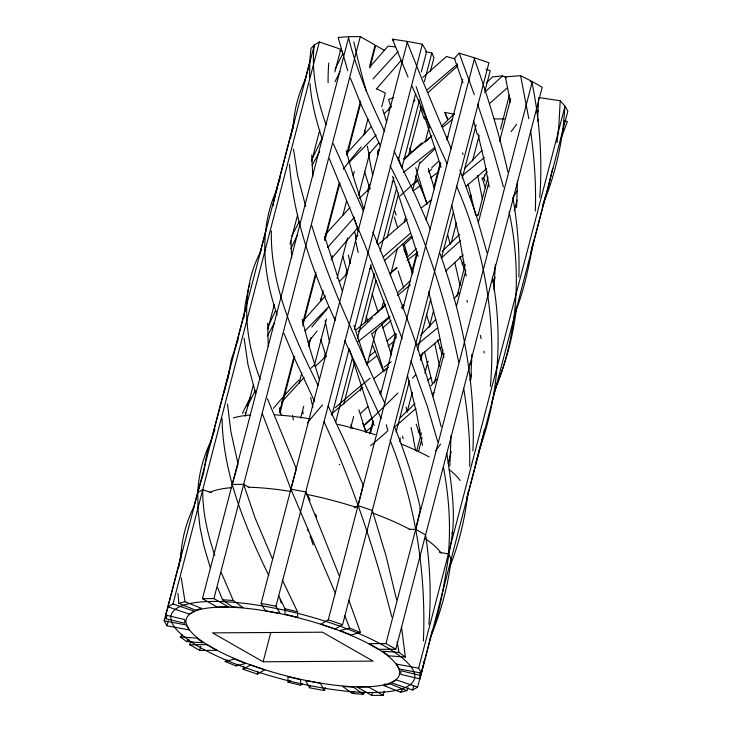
<?xml version="1.0" encoding="UTF-8"?>
<svg xmlns="http://www.w3.org/2000/svg" width="732" height="732" viewBox="0 0 732 732"><rect width="100%" height="100%" fill="white"/><g stroke="black" fill="none" stroke-linecap="round" stroke-linejoin="round"><path stroke-width="1.1" d="M451.049 435.549L449.841 465.991M471.811 354.361L470.85 379.771M278.663 595.738L285.041 608.795L284.986 614.249L297.714 617.286L297.54 611.778L282.387 580.119M300.577 685.189L300.632 679.735L287.905 676.697L288.079 682.206L300.577 685.189L302.316 683.88M469.66 466.211C470.301 440.188 467.94 414.166 463.667 388.509M165.615 615.054L184.739 619.601L184.803 623.252L165.67 618.641L165.615 615.054L168.653 605.538M419.948 675.343L420.003 678.93L400.88 674.382L400.807 670.722L419.948 675.343L420.388 672.342M495.271 264.81L494.027 290.211M267.674 323.087L268.241 346.3M518.878 277.154C519.693 250.683 517.442 224.184 512.986 198.097M429.986 638.798C441.927 608.255 444.928 575.508 450.775 543.601C456.722 513.846 451.058 482.891 446.776 453.218M535.321 211.09C536.272 184.043 534.25 156.959 530.535 130.177M538.578 98.637L537.691 117.568M538.615 97.53L560.218 100.742L558.973 124.184L556.988 142.722M180.63 560.73C181.033 542.009 185.635 523.417 193.907 506.617M293.038 128.805C293.779 111.429 298.235 94.272 305.683 78.571M472.899 450.885C475.855 383.632 462.514 316.297 439.859 253.144M243.875 318.027L245.266 304.119L248.423 288.838M423.398 641.067C426.253 572.808 415.511 503.68 390.055 440.161M516.618 207.559L517.442 180.648M539.749 197.393C542.687 158.579 539.521 119.426 531.816 81.316L520.608 75.716L505.364 76.851L510.369 102.215M428.934 624.286C431.358 594.521 430.05 564.482 425.576 534.964L415.694 529.318L409.252 529.355M490.376 386.304C496.287 317.88 484.008 248.624 456.375 185.772M431.002 635.696C441.204 611.174 448.149 585.271 451.223 558.873L448.387 553.95C450.967 525.082 448.844 495.93 443.473 467.501M467.757 494.073C464.966 518.814 459.065 543.217 449.988 566.412M178.645 567.785L181.216 552.541M227.945 378.279L231.248 359.677L238.147 339.419M516.737 306.186C513.818 331.065 508.099 355.679 498.849 378.984M290.631 138.394L290.924 136.372M531.862 248.761L532.283 245.879M273.118 205.793L273.429 203.743M533.747 240.361C529.199 264.444 524.624 288.683 515.602 311.585M291.071 135.365L294.026 121.366M273.603 202.737L276.687 188.792L280.1 178.178M224.084 392.736L229.363 371.664M468.407 491.099L466.595 500.779M423.444 663.558L423.819 661.618M552.706 168.259L547.911 188.609L542.705 206.131M422.648 667.419L423.05 665.489M484.483 429.208L482.855 436.885M422.016 670.311L422.437 668.38M394.264 426.115C405.061 452.943 414.129 480.521 420.488 508.749L415.694 529.318M421.815 671.271L420.003 678.93M482.644 437.837L475.443 464.344M530.544 254.397L531.679 249.731M181.445 551.507L181.957 549.43M328.183 406.031L347.005 446.255L363.154 485.179L358.04 505.611L354.306 507.77M164.151 620.864L186.44 625.009L189.277 629.932L166.978 625.787L164.151 620.864L180.886 556.604M193.376 508.658L198.674 488.317M210.166 444.196L229.509 369.925M235.118 348.405L244.936 310.734M259.512 254.763L265.963 230.013M274.646 196.643L293.99 122.381M304.366 82.56L309.975 61.031M167.994 606.846L172.972 603.955L194.401 611.247L189.423 614.13L167.994 606.846L314.385 44.862L319.362 41.971L340.792 49.264L334.899 71.864M166.978 625.787L168.314 620.69M172.972 603.955L319.362 41.971M245.183 416.279L253.318 385.059M267.894 329.098L274.344 304.338M290.046 244.067L297.613 215.007M311.631 161.196L319.765 129.985M189.798 644.773L206.982 644.663L216.864 650.309L199.68 650.419L189.798 644.773L190.595 641.708M202.453 598.657L213.909 598.584L228.732 607.057L217.276 607.13L202.453 598.657L348.835 36.673L360.29 36.6L375.113 45.073L369.788 65.523M199.68 650.419L200.742 646.338M213.909 598.584L360.29 36.6M279.514 412.089L293.816 357.198M302.783 322.757L315.959 272.176M324.377 239.886L339.236 182.835M346.52 154.855L360.537 101.043M279.981 413.031L294.694 356.557M302.737 325.658L316.059 274.509M324.944 240.416L339.932 182.881M347.151 155.175L360.748 102.965M369.907 67.802L375.736 45.43L384.629 50.508M299.022 383.522L301.804 372.863M308.739 346.227L310.954 337.699M320.396 301.474L323.169 290.814M331.221 259.915L332.328 255.66M342.878 215.162L346.483 201.318M353.144 175.744L354.251 171.48M363.694 135.255L367.857 119.27M300.669 418.027L303.725 406.306M314.266 365.817L326.481 318.932M337.031 278.444L347.572 237.955M358.68 195.334L369.779 152.714M381.711 106.89L385.325 93.037L376.76 88.856M243.051 669.268L250.518 664.94L264.801 669.798L257.335 674.126L243.051 669.268L243.847 666.212M324.111 358.067L325.237 353.757M345.705 275.186L347.105 269.806M367.565 191.235L369.248 184.784M377.383 153.564L378.499 149.264M388.591 110.514L389.433 107.284L391.3 106.204M422.364 44.194L275.982 606.178L280.228 613.572L265.368 610.808L261.123 603.415L407.504 41.431L422.364 44.194L426.619 51.588L421.293 72.038M257.335 674.126L257.865 672.086M263.136 661.792L212.527 632.869L322.483 632.192L373.082 661.115L263.136 661.792L270.776 632.475M309.453 501.365L309.993 499.325M331.852 415.373L349.237 348.642M354.288 329.272L371.106 264.691M376.715 243.17L393.816 177.51M398.3 160.29L415.685 93.568M335.512 422.703L352.449 357.71M357.445 338.532L374.372 273.53M380.201 251.158L396.854 187.227M401.85 168.049L419.335 100.924M424.331 81.737L431.825 52.969L425.402 51.688M343.747 404.055L354.572 362.505M365.112 322.007L375.937 280.457M387.045 237.836L398.702 193.083M408.41 155.788L421.184 106.781M430.334 71.617L433.948 57.764L431.825 52.969M350.591 428.229L353.648 416.508M360.309 390.934L361.974 384.538M366.97 365.36L376.404 329.135M381.674 308.886L383.897 300.367M390.284 275.854L397.494 248.157M404.156 222.583L405.821 216.187M412.482 190.613L419.976 161.845M425.255 141.605L428.861 127.752M369.623 433.783L372.991 420.863M380 393.962L380.841 390.732M390.65 353.062L395.701 333.691M402.152 308.931L403.268 304.631M411.677 272.341L417.002 251.89M433.829 187.31L440.28 162.559M446.447 138.879L447.005 136.728M370.474 433.216L373.53 421.486M380.484 394.832L396.323 334.067M402.993 308.474L417.725 251.973M426.061 219.984L440.792 163.483M446.913 140.032L462.752 79.257M325.292 687.504L324.496 690.569L309.636 687.806L310.167 685.765M328.275 619.858L474.665 57.874L488.949 62.732L342.567 624.716L335.1 629.044L320.817 624.186L328.275 619.858L342.567 624.716M396.168 431.898L409.49 380.75M417.533 349.85L430.855 298.711M441.405 258.222L453.337 212.399M462.221 178.306L476.102 125.026M484.977 90.933L490.248 70.684L486.021 69.119M399.526 441.268L400.358 438.065M407.294 411.43L412.29 392.251M420.616 360.281L422.556 352.824M429.217 327.259L433.664 310.203M451.15 243.079L456.42 222.83M472.515 161.031L479.176 135.466M424.926 373.183L427.982 361.462M470.447 198.436L471.28 195.243M416.654 451.022L421.376 432.905M434.415 382.827L443.016 349.795M456.896 296.524L465.223 264.554M477.987 215.537L487.979 177.181M500.468 129.235L509.353 95.142M418.512 451.562L422.126 437.699M432.987 396.131L444.132 353.492M456.384 306.598L465.845 270.355M478.38 222.391L488.683 182.945M499.544 141.377L510.68 98.738M384.227 691.246L383.165 695.327L371.71 695.4L372.506 692.344M532.32 81.581L542.202 87.227L395.811 649.211L385.929 643.565L532.32 81.581L530.169 81.591M448.222 463.329L451.287 451.607M469.962 380.21L471.637 373.814M514.294 210.761L517.076 200.111M537.709 121.247L538.267 119.115M424.789 659.596L417.615 687.138L396.186 679.854L391.208 682.736L412.638 690.029L413.708 685.948M418.631 668.197L565.022 106.213L567.849 111.136L421.467 673.12L399.178 668.975L396.341 664.043L418.631 668.197L421.467 673.12M425.054 658.58L426.921 651.434M427.186 650.419L430.636 637.16M430.901 636.135L432.493 630.014M466.723 498.629L482.983 436.208M491.675 402.838L496.159 385.618M515.786 310.277L516.627 307.047M531.203 251.085L534.57 238.165M534.845 237.095L541.854 210.185M542.138 209.105L545.505 196.194M267.427 398.666L296.378 468.837L290.878 489.168L335.54 593.67M248.706 287.786L249.292 285.69M249.603 284.638L249.914 283.595M478.463 451.973C498.995 396.488 503.094 335.485 492.325 277.455M494.292 391.885C517.835 335.219 522.053 271.673 509.079 211.868M561.16 138.119L567.401 121.549L564.226 120.597M542.687 205.189C555.661 173.704 563.247 139.995 564.839 105.966L560.218 100.742M496.543 384.639L498.465 379.926M214.988 429.309L208.281 448.469L205.811 459.092L203.807 472.268L197.759 492.599L198.024 509.884L200.065 527.644L203.816 545.825L210.359 567.895M269.001 324.77L275.589 310.45M312.839 157.581L321.778 138.952M276.888 189.57C258.46 229.07 263.191 274.912 277.181 314.943M165.67 618.641L166.74 616.271M290.924 248.477L297.65 234.615M335.055 69.275L342.887 53.546M247.132 406.864L255.221 390.678M335.036 81.691L340.051 71.544M211.017 441.158C203.075 457.134 198.582 474.784 197.759 492.599L202.727 489.708L211.301 492.627M291.812 236.033L299.388 221.284M261.068 250.856C239.684 290.485 244.506 338.605 260.244 379.405M267.39 336.052L274.5 322.638M312.161 165.176L319.692 151.451M384.94 683.853L383.952 685.564L400.596 692.252L406.8 690.642L408.255 687.943M517.368 190.549L512.803 197.915M495.152 277.638L492.544 281.756M469.715 364.344L471.847 361.041M400.596 692.252L402.81 688.858M537.178 112.545L538.267 110.889M308.199 342.274L317.066 331.065M331.422 258.707L357.756 227.762M418.109 432.054L419.994 429.702M376.33 89.103L401.154 60.436M462.011 264.087L463.878 261.782M484.383 175.378L487.32 171.782M459.037 292.763L454.041 298.802M369.761 67.024L388.07 46.125L395.463 46.93M327.607 247.517L354.169 217.578M325.237 234.698L349.905 207.559M436.73 379.103L430.938 385.856M303.441 320.488L325.447 295.865M369.331 153.711L378.966 142.63M281.445 402.28L304.164 377.428M348.441 151.542L371.115 126.828M476.559 216.123L478.774 213.57M372.991 78.955L398.153 51.441M441.542 346.593L439.749 348.606M348.652 162.815L376.184 134.953M305.006 330.901L328.586 306.809M481.995 150.344L464.902 168.195M507.898 172.176C499.224 133.279 487.302 95.178 473.97 57.654L459.193 53.18L454.389 58.368L462.944 82.743M435.815 319.417L420.699 335.256M180.292 636.941L196.762 638.13L203.185 642.806L186.587 641.543L180.292 636.941L182.305 634.781M426.966 362.505L427.891 361.517M363.118 694.256L353.583 687.22L342.603 686.406L352.321 693.451L363.118 694.256L365.369 691.923M459.55 234.405L442.22 251.305M339.319 281.518L347.032 273.832M407.495 410.689L400.34 417.716M374.583 315.181L385.663 304.292M384.154 113.707L389.607 108.373M425.383 141.935L431.212 136.244M363.145 208.538L364.81 206.918M416.252 248.66L407.102 257.508M420.269 162.989L434.744 149.017M441.314 126.407L454.078 114.036M359.202 198.363L370.2 187.987M372.652 333.435L390.019 316.846M315.163 366.485L325.978 356.283M372.423 417.414L363.758 425.676M430.855 377.511L427.726 380.494M486.35 82.89L492.718 76.814L502.591 75.918L506.407 77.775M463.274 254.745L445.706 270.95M398.263 292.16L409.947 281.115M385.114 370.026L387.923 367.363M367.812 406.681L360.611 413.507M502.591 75.918L484.611 92.314M428.247 92.36L457.875 65.743M355.505 237.717L357.975 235.393M412.299 237.168L403.799 245.083M438.569 161.342L431.807 167.655M396.524 267.555L390.174 273.484M352.321 693.451L354.663 691.283M507.551 87.593L489.571 103.541M186.587 641.543L188.957 639.356M384.273 260.857L411.439 236.052M414.33 183.778L417.899 180.511M432.182 393.962L433.866 392.416M460.291 240.791L441.195 258.14M422.812 77.418L446.483 56.492L455.048 58.899M377.675 151.387L379.258 149.959M377.913 244.763L407.129 219.563M369.605 269.019L371.216 267.583M395.426 333.591L387.127 340.938M390.998 320.625L382.699 327.945M486.542 168.717L466.238 186.23M383.33 256.831L409.957 233.609M331.587 413.864L362.871 387.411M415.932 408.52L395.088 426.655M393.23 341.862L388.125 346.254M439.85 339.172L420.022 355.871M413.415 101.629L415.053 100.22M375.214 351.269L369.267 356.402M391.986 182.167L393.615 180.758M427.259 89.752L457.582 64.004M437.041 328.302L416.783 344.973M484.374 157.517L462.24 175.643M355.45 330.361L385.718 305.207M410.377 284.83L397.577 295.453M403.689 158.853L432.008 135.859M403.497 172.432L434.954 147.26M376.577 355.972L367.519 363.337M357.948 341.716L389.698 316.453M452.431 119.407L442.704 127.267M421.87 207.531L431.706 199.69M373.814 378.636L388.134 367.391M401.264 307.394L403.908 305.317M446.401 138.348L448.021 137.094M437.516 172.56L430.562 177.949M416.993 252.796L407.065 260.382M390.568 272.88L397.156 267.903M372.231 426.692L365.46 431.752M420.15 185.782L413.562 190.613M225.117 661.518L234.524 659.02L245.577 663.485L235.96 665.9L225.117 661.518L227.368 659.88M288.079 682.206L290.641 680.367M235.96 665.9L238.403 664.189M412.638 690.029L417.615 687.138M393.779 97.475L388.573 99.506L391.034 107.604M178.818 603.333L195.362 610.067L201.666 608.42L185.022 601.731L178.818 603.333L177.986 593.313M383.952 685.564L390.248 683.917L406.8 690.642M360.501 632.466L351.086 634.964L340.032 630.499L349.649 628.083L360.501 632.466L348.853 600.295M494.256 118.941L504.522 118.859M249.594 487.722L243.665 484.337L232.209 484.41C226.417 462.862 222.244 440.719 222.098 418.347M385.929 643.565L368.754 643.666L378.636 649.321L395.811 649.211M419.454 508.713L420.488 508.749M222.501 599.728L232.026 606.764L243.015 607.569L233.288 600.524L222.501 599.728L217.587 587.595M405.327 657.043L388.848 655.854L382.424 651.169L399.032 652.441L405.327 657.043L401.475 626.501M339.602 464.509L339.236 464.463A3.898 1.052 14.6 0 1 339.547 464.555M408.035 77.135L392.407 39.171L406.809 41.312L422.391 80.255L451.269 148.77M309.462 498.401L305.738 491.931L290.878 489.168L262.395 413.736M439.475 552.285L448.387 553.95M261.123 603.415L275.982 606.178M447.517 119.517L444.873 112.353L454.499 114.265M451.671 532.942L453.026 533.244M297.54 611.778L285.041 608.795M339.794 50.453L341.862 51.121M358.04 505.611L372.323 510.469L386.029 555.872L396.616 599.892M383.165 695.327L368.333 686.854L356.887 686.927L371.71 695.4M392.407 39.171L393.798 40.745M324.496 690.569L320.241 683.176L305.381 680.412L309.636 687.806M394.081 151.021L415.922 196.487L430.507 229.491M318.155 385.49C294.346 337.223 270.135 285.956 271.362 230.864M380.329 145.769L361.471 105.564L350.436 78.242M390.065 165.761C422.282 227.56 444.635 293.935 458.662 362.102M268.845 575.608C254.562 546.109 241.212 515.987 232.209 484.41L238.056 464.115L230.864 431.56L227.496 404.018M384.684 131.604C370.044 101.034 356.301 69.741 348.322 36.692L338.166 37.451L347.746 70.684M344.571 340.371L381.134 418.53M314.513 401.337L295.115 359.723L284.016 333.508M335.247 320.561C312.564 271.215 293.706 218.877 289.469 164.398M324.075 421.824C352.998 484.419 374.784 550.199 391.785 616.966M444.873 112.353L447.764 119.023M363.548 211.438L333.307 143.728M272.588 559.166L255.011 517.744L243.665 484.337M233.288 600.524L221.329 572.763M411.787 85.745L447.023 163.675M372.817 232.053C399.471 295.472 423.993 360.107 441.186 426.774M384.849 403.478C358.799 344.882 330.278 287.109 311.795 225.502M426.976 202.947L415.657 175.772M383.403 371.389L372.35 344.589M362.798 423.462L366.32 431.898M403.835 249.264L413.214 272.295M344.809 615.868L349.649 628.083M402.188 338.733L364.252 243.262L329.327 158.679M339.538 576.386L305.738 491.931M459.916 170.071L475.626 213.177L487.073 252.915M410.936 360.839L427.378 406.434L437.782 441.954M459.193 53.18L474.318 94.721M370.346 265.277L385.297 305.82L396.268 338.019M315.629 514.257L316.608 516.929M307.687 529.602L308.337 531.386M459.943 256.493L464.363 269.211M416.169 424.157L420.488 436.519M309.947 535.861L311.237 539.466M311.558 540.372L313.15 544.901M477.612 104.054L493.615 152.21L503.442 186.953M418.677 99.671L419.775 102.819M424.615 116.781L441.131 167.289M326.042 124.632C317.057 99.232 311.21 72.047 314.184 45.009L310.99 48.468L309.746 61.076L309.618 77.098M349.786 350.097L374.226 425.548M342.494 291.647L324.669 236.473M412.619 274.033L402.756 244.168M403.716 287.987L398.144 271.023M363.676 208.684L354.151 179.239L346.154 150.71M214.815 555.313C207.604 534.223 202.508 512.107 202.727 489.708M353.94 325.456L365.387 360.309M280.072 599.453L281.289 603.131M398.089 157.16L401.063 166.118M358.323 231.23L353.501 216.324M322.263 139.053C316.224 121.073 311.457 102.535 310.002 83.576M392.581 176.339L418.146 256.319M426.326 314.055L430.123 326.316M326.143 356.575L320.826 339.657M482.141 177.785L485.362 187.941M369.925 188.92L364.435 171.233M366.183 316.142L367.894 321.458M371.636 333.115L383.934 371.792M319.445 379.853L309.416 347.05L302.042 319.253M378.032 312.225L372.066 293.642M365.68 361.242L366.586 364.051M437.608 339.932L441.991 354.041M365.881 432.072L358.909 409.829M386.688 122.125L382.699 109.361M381.738 323.855L391.4 355.093M255.697 393.596L247.974 364.618L244.113 338.202M415.73 167.619L426.976 204.393M397.622 227.808L394.374 217.056M305.729 206.433L297.677 176.009L293.477 149.172M428.321 168.397L434.57 189.295M409.829 148.001L411 151.927M352.092 428.43L350.976 424.624M347.316 272.295L342.96 256.667M428.568 291.775L437.37 325.832L443.867 357.545M424.642 351.982L432.466 383.595M281.262 414.925L279.322 407.779M468.105 183.933L475.617 215.025M447.682 234.89L450.244 244.47M407.349 375.077L416.499 412.656L422.465 445.385M406.05 407.001L407.349 412.116M477.941 133.938L484.694 162.788L489.241 187.026M451.79 205.235L459.605 238.998L466.174 276.055M350.381 263.575L348.295 254.937M402.49 436.217L403.131 438.779M356.402 239.135L354.718 232.062M454.755 262.303L460.035 285.562M434.726 343.308L439.566 366.329M312.912 407.422L310.615 397.476M411.045 427.488L413.662 439.493M477.667 175.497L482.388 199.159M520.608 75.716L528.833 118.73M377.776 152.631L378.215 154.672M329.729 342.887L325.136 320.671M334.405 317.514L334.881 319.738M185.022 601.731L181.234 577.749M372.67 175.369L368.663 154.836M397.165 642.001L399.032 652.441M302.645 410.734L303.213 413.754M321.092 298.446L321.476 300.669M364.682 130.259L365.131 133.325M312.839 176.577L311.731 155.083M291.665 257.874L290.952 240.855M245.321 412.217L245.366 414.898M209.37 492.544A125.73 33.809 14.6 0 1 231.596 487.658M248.194 487.238A125.73 33.809 14.6 0 1 290.961 491.483M306.397 494.31A125.73 33.809 14.6 0 1 356.246 507.349M373.1 513.178A125.73 33.809 14.6 0 1 410.277 529.62M425.329 538.679A125.73 33.809 14.6 0 1 441.186 553.163M485.078 175.808A418.75 239.803 -46.7 0 1 482.104 179.404M473.476 120.405A418.759 221.293 76 0 1 477.127 134.157M419.985 106.433A418.75 49.41 72.9 0 1 424.377 119.133M416.16 86.678A342.512 69.604 74.9 0 1 429.693 128.091M366.43 91.619A342.512 73.575 66.6 0 1 353.84 41.852M328.101 82.762A342.512 184.153 49.5 0 1 328.778 63.034M431.853 168.955A418.75 70.775 -44.5 0 1 428.421 172.148M417.67 179.77A342.512 26.535 -43.9 0 1 400.203 195.847M233.417 417.926A125.73 33.809 14.6 0 1 250.527 414.98M274.582 414.843A125.73 33.809 14.6 0 1 309.892 418.805M337.836 424.35A125.73 33.809 14.6 0 1 375.177 434.671M401.182 444.022A125.73 33.809 14.6 0 1 429.208 456.942M449.228 469.633A125.73 33.809 14.6 0 1 460.117 480.485M242.502 413.461A287.347 264.636 -22.1 0 1 250.737 396.799M311.805 327.094A374.894 234.981 -49 0 1 327.03 309.307M430.791 200.239A376.202 86.888 -38.2 0 1 429.318 201.602M516.582 124.339A301.044 128.686 -30.4 0 1 511.11 131.641M404.384 159.311A315.272 81.215 -47.6 0 1 421.797 142.822M343.235 169.257A315.272 215.464 -48.4 0 1 361.242 146.976M293.386 419.857A300.788 191.738 79.2 0 1 292.58 415.602M386.295 424.716A300.788 80.666 67.4 0 1 387.868 430.782M358.204 252.567A315.272 213.57 77.7 0 1 355.908 241.926M413.388 439.301A393.734 155.523 60.2 0 1 415.62 450.711M407.514 255.12A315.272 78.745 76.8 0 1 404.531 245.202M396.113 215.098A340.993 100.311 77.1 0 1 394.987 211.246M369.102 154.818A301.008 149.09 78.6 0 1 367.299 146.125M440.572 444.077A287.209 151.469 -17.9 0 1 435.641 450.82M467.007 300.303A315.272 67.554 68 0 1 467.391 302.188M480.338 335.348A301.008 9.489 73.9 0 1 481.098 338.669M483.852 351.195A301.008 9.489 73.9 0 1 484.227 352.998M387.201 431.386A287.209 52.475 -36.3 0 1 370.602 445.797M414.934 403.488A393.734 162.248 -30.1 0 1 407.815 410.707M462.578 152.842A301.008 120.268 61.1 0 1 463.054 154.507M483.751 177.666A304.558 54.589 65 0 1 484.868 181.152M335.21 407.742A287.209 76.631 -44.5 0 1 370.154 378.188M384.126 367.171A287.209 76.631 -44.5 0 1 391.199 361.773M415.767 374.784A300.788 49.584 -41.2 0 1 412.464 378.197M397.869 393.02A300.788 49.584 -41.2 0 1 365.872 424.121M273.475 408.355A287.209 194.868 -44.2 0 1 298.876 380.064M310.981 368.223A287.209 194.868 -44.2 0 1 314.074 365.35M307.413 422.831A300.788 92.369 -49.1 0 1 322.483 404.897M358.021 331.806A334.762 90.265 -47.9 0 1 372.643 317.761M232.739 657.793A110.139 29.619 14.6 0 0 399.361 674.849A110.139 29.619 14.6 0 0 246.318 608.319A110.139 29.619 14.6 0 0 232.739 657.793M224.239 659.331A125.73 33.809 14.6 0 0 414.449 678.802A125.73 33.809 14.6 0 0 239.739 602.848A125.73 33.809 14.6 0 0 224.239 659.331"/></g></svg>
